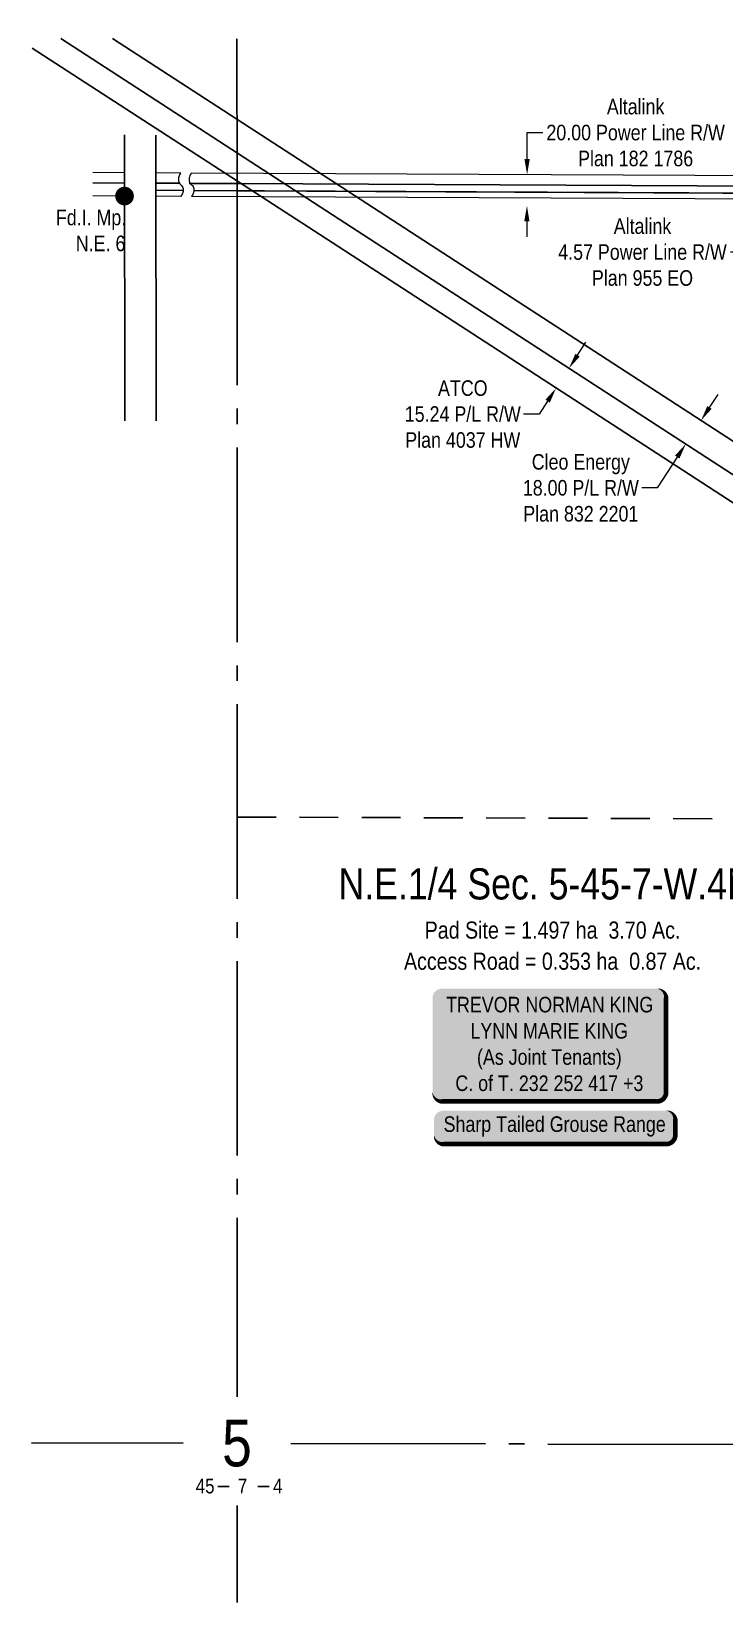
# Model space of a CAD drawing. Extents: x 500903 to 503272, y 5855561 to 5857701.
# Drawn here: x 500980 to 501425, y 5855564 to 5856573 of the extents above; entities that cross this region are included whole.
import ezdxf
from ezdxf.enums import TextEntityAlignment as Align

# ---------------------------------------------------------------- set-up
doc = ezdxf.new("R2010")
doc.units = 0
doc.header["$LTSCALE"] = 5
doc.linetypes.add('foc-LSD', pattern=[8, 5, -3])
doc.linetypes.add('foc-QUARTERLINE', pattern=[33, 25, -3, 2, -3])
for name, color, linetype in [('10', 1, 'Continuous'), ('9', 3, 'Continuous'), ('AS-OWNER', 7, 'Continuous'), ('AS-POWER', 104, 'foc-POWER'), ('AS-WILDLIFE-BLOCK', 131, 'Continuous'), ('C-SYMBOL', 7, 'Continuous'), ('F-RW', 190, 'Continuous'), ('L-AREAREQUIRED', 7, 'Continuous'), ('L-AREAWORK', 5, 'Continuous'), ('L-MON', 1, 'Continuous'), ('L-SEC', 7, 'Continuous'), ('L-SECLBL', 7, 'Continuous'), ('L-SECQ', 8, 'foc-QUARTERLINE'), ('L-SECTION-LSD', 7, 'foc-LSD')]:
    doc.layers.add(name, color=color, linetype=linetype)
doc.layers.add('F-RW-T', color=190, linetype='Continuous', lineweight=9)
doc.styles.add('100L', font='ARIALN.TTF', dxfattribs={"height": 11})
doc.styles.add('175L', font='ARIALN.TTF', dxfattribs={"height": 20})
doc.styles.add('80', font='ARIALN.TTF', dxfattribs={"height": 10})
doc.styles.add('80CG', font='ARIALN.TTF', dxfattribs={"height": 10})
doc.styles.add('80L', font='ARIALN.TTF', dxfattribs={"height": 10})
doc.styles.add('foc-LtypeFont', font='ARIALN.TTF', dxfattribs={"height": 7.35})
doc.styles.add('SIMPLEX', font='ARIALN.TTF')
doc.linetypes.add('foc-POWER', pattern='A,6,-1,["P",foc-LtypeFont,S=0.2,R=0,X=-0.625,Y=-0.75],-1.24,4', length=12.24)
doc.dimstyles.new('Compass 5 000', dxfattribs={"dimscale": 5, "dimtxt": 9, "dimasz": 2, "dimexe": 0.2, "dimexo": 0.0625, "dimgap": 0.5, "dimtad": 0, "dimtih": 1, "dimtoh": 1, "dimzin": 0, "dimdsep": 46, "dimtxsty": '80CG', "dimcen": 0.1, "dimse1": 1, "dimse2": 1, "dimclrd": 256, "dimclrt": 256, "dimaunit": 1, "dimadec": 4, "dimazin": 0, "dimtfac": 0.06, "dimtofl": 0, "dimtmove": 0, "dimatfit": 1, "dimfxl": 0.2, "dimtolj": 1, "dimtzin": 0, "dimlwd": -1, "dimarcsym": 0})

# ---------------------------------------------------------------- blocks, each defined once
blk = doc.blocks.new('*U454')
h = blk.add_hatch(color=59)
edge = h.paths.add_edge_path()
edge.add_line((-69, -37), (69, -37))
edge.add_arc((69, -31), 6, 270, 360)
edge.add_line((75, -31), (75, 29.5))
edge.add_arc((69, 29.5), 6, 0, 90)
edge.add_line((69, 35.5), (-69, 35.5))
edge.add_arc((-69, 29.5), 6, 90, 180)
edge.add_line((-75, 29.5), (-75, -31))
edge.add_arc((-69, -31), 6, 180, 270)
at = {"color": 1, "flags": 128}
blk.add_lwpolyline([(-69, -37, 3, 3, 0), (69, -37, 3, 3, 0.414214), (75, -31, 3, 3, 0), (75, 29.5, 3, 0, 0.414214), (69, 35.5, 0, 0, 0), (-69, 35.5, 0, 0, 0.414214), (-75, 29.5, 0, 0, 0), (-75, -31, 0, 3, 0.414214)], format="xyseb", close=True, dxfattribs=at)
blk.add_lwpolyline([(-43.2, -26.2, 0, 7.5, 0), (0, 0, 0, 0, 0)], format="xyseb", dxfattribs=at)
at = {"color": 1, "style": '80'}
blk.add_attdef('ENTER_TEXT_001', (-36, -5), '', height=10, dxfattribs=at)
blk = doc.blocks.new('*U456')
h = blk.add_hatch(color=255)
edge = h.paths.add_edge_path()
edge.add_line((-71.5, -11.5), (71.5, -11.5))
edge.add_arc((71.5, -5.5), 6, 270, 360)
edge.add_line((77.5, -5.5), (77.5, 4))
edge.add_arc((71.5, 4), 6, 0, 90)
edge.add_line((71.5, 10), (-71.5, 10))
edge.add_arc((-71.5, 4), 6, 90, 180)
edge.add_line((-77.5, 4), (-77.5, -5.5))
edge.add_arc((-71.5, -5.5), 6, 180, 270)
at = {"color": 131, "flags": 128}
blk.add_lwpolyline([(-71.5, -11.5, 3, 3, 0), (71.5, -11.5, 3, 3, 0.414214), (77.5, -5.5, 3, 3, 0), (77.5, 4, 3, 0, 0.414214), (71.5, 10, 0, 0, 0), (-71.5, 10, 0, 0, 0.414214), (-77.5, 4, 0, 0, 0), (-77.5, -5.5, 0, 3, 0.414214)], format="xyseb", close=True, dxfattribs=at)
at = {"color": 131, "style": '80'}
blk.add_attdef('ENTER_TEXT_001', (-36, -5), '', height=10, dxfattribs=at)
blk = doc.blocks.new('*D457')
at = {"layer": 'F-RW-T', "transparency": 16777216}
for p, q in [((501331, 5856365.3), (501336.4, 5856373.7)), ((501311.8, 5856335.7), (501306.3, 5856327.4)), ((501306.3, 5856327.4), (501296.3, 5856327.4))]:
    blk.add_line(p, q, dxfattribs=at)
for points in [[(501329.6, 5856366.2), (501332.4, 5856364.4), (501325.5, 5856356.9)], [(501310.4, 5856336.7), (501313.2, 5856334.8), (501317.2, 5856344.1)]]:
    blk.add_solid(points, dxfattribs=at)
at = {"layer": 'F-RW-T', "transparency": 16777216, "insert": (501257.3, 5856327.4), "char_height": 10, "attachment_point": 5, "style": '80CG'}
blk.add_mtext('\\A1;ATCO\\P15.24 P/L R/W^JPlan 4037 HW', dxfattribs=at)
blk = doc.blocks.new('*D458')
at = {"layer": 'F-RW-T', "transparency": 16777216}
for p, q in [((501415.7, 5856331.7), (501421.2, 5856340.1)), ((501395, 5856299.8), (501382.2, 5856280)), ((501382.2, 5856280), (501372.2, 5856280))]:
    blk.add_line(p, q, dxfattribs=at)
for points in [[(501414.3, 5856332.6), (501417.1, 5856330.8), (501410.3, 5856323.3)], [(501393.6, 5856300.8), (501396.4, 5856298.9), (501400.5, 5856308.2)]]:
    blk.add_solid(points, dxfattribs=at)
at = {"layer": 'F-RW-T', "transparency": 16777216, "insert": (501333.1, 5856280), "char_height": 10, "attachment_point": 5, "style": '80CG'}
blk.add_mtext('\\A1;Cleo Energy\\P18.00 P/L R/W\\PPlan 832 2201', dxfattribs=at)
blk = doc.blocks.new('*D459')
at = {"layer": 'F-RW-T', "transparency": 16777216}
for p, q in [((501439.5, 5856483.9), (501439.5, 5856493.9)), ((501439.4, 5856459.4), (501439.2, 5856431.5)), ((501439.2, 5856431.5), (501429.2, 5856431.5))]:
    blk.add_line(p, q, dxfattribs=at)
for points in [[(501437.8, 5856483.9), (501441.2, 5856483.9), (501439.4, 5856473.9)], [(501437.7, 5856459.4), (501441, 5856459.4), (501439.4, 5856469.4)]]:
    blk.add_solid(points, dxfattribs=at)
at = {"layer": 'F-RW-T', "transparency": 16777216, "insert": (501372.7, 5856431.5), "char_height": 10, "attachment_point": 5, "style": '80CG'}
blk.add_mtext('\\A1;Altalink\\P4.57 Power Line R/W\\PPlan 955 EO', dxfattribs=at)
blk = doc.blocks.new('*D460')
at = {"layer": 'F-RW-T', "transparency": 16777216}
for p, q in [((501298.6, 5856491.3), (501298.7, 5856508.3)), ((501298.7, 5856508.3), (501308.7, 5856508.3)), ((501298.4, 5856451.4), (501298.4, 5856441.4))]:
    blk.add_line(p, q, dxfattribs=at)
for points in [[(501296.9, 5856491.3), (501300.3, 5856491.3), (501298.6, 5856481.3)], [(501296.8, 5856451.4), (501300.1, 5856451.4), (501298.5, 5856461.4)]]:
    blk.add_solid(points, dxfattribs=at)
at = {"layer": 'F-RW-T', "transparency": 16777216, "insert": (501368.3, 5856508.3), "char_height": 10, "attachment_point": 5, "style": '80CG'}
blk.add_mtext('\\A1;Altalink\\P20.00 Power Line R/W\\PPlan 182 1786', dxfattribs=at)
blk = doc.blocks.new('L-SECLBL')
at = {"layer": '9', "color": 7}
for p, q in [((-5.1, -27.8), (-12.3, -27.8)), ((20.7, -27.8), (13.5, -27.8))]:
    blk.add_line(p, q, dxfattribs=at)
at = {"layer": '10', "color": 2, "style": 'SIMPLEX'}
blk.add_attdef('SEC', text='', height=30, dxfattribs=at).set_placement((0, 0), align=Align.MIDDLE)
at = {"layer": '10', "color": 5, "style": '80L'}
blk.add_attdef('TWP', text='', height=9.5, dxfattribs=at).set_placement((-14.4, -27.4), align=Align.MIDDLE_RIGHT)
blk.add_attdef('RGE', text='', height=9.5, dxfattribs=at).set_placement((3.6, -27.4), align=Align.MIDDLE_CENTER)
blk.add_attdef('MER', text='', height=9.5, dxfattribs=at).set_placement((23.2, -27.4), align=Align.MIDDLE_LEFT)
blk = doc.blocks.new('fdia')
at = {"color": 255, "const_width": 1}
blk.add_lwpolyline([(-0.5, 0, 1), (0.5, 0, 1)], format="xyb", close=True, dxfattribs=at)
blk = doc.blocks.new('Fdiaa')
blk.add_blockref('fdia', (0, 0))
blk = doc.blocks.new('fdib')
at = {"color": 1, "const_width": 1.6}
blk.add_lwpolyline([(-0.4, 0, 1), (0.4, 0, 1)], format="xyb", close=True, dxfattribs=at)
at = {"color": 1}
blk.add_circle((0, 0), 0.8, dxfattribs=at)
blk = doc.blocks.new('Fdibb')
blk.add_blockref('fdib', (0, 0))
blk = doc.blocks.new('fdicc')
for name in ['Fdibb', 'Fdiaa']:
    blk.add_blockref(name, (0, 0))
blk = doc.blocks.new('FDI')
blk.add_blockref('fdicc', (0, 0))

msp = doc.modelspace()

# ---------------------------------------------------------------- linework, layer by layer
at = {"layer": 'AS-POWER'}
for p, q in [((501035.816, 5856471.369), (501040.093, 5856471.347)), ((501060.2, 5856471.248), (501077.806, 5856471.161)), ((501084.6, 5856471.127), (501914.484, 5856467.02))]:
    msp.add_line(p, q, dxfattribs=at)
at = {"layer": 'F-RW', "flags": 128}
for points in [[(500999.137, 5856568.85), (501173.736, 5856455.52), (501914.183, 5855974.517), (501914.171, 5855956.36), (501165.443, 5856442.744), (500980.778, 5856562.607)], [(501032.298, 5856568.774), (501183.531, 5856470.611), (501914.148, 5855995.993), (501914.183, 5855974.517), (501173.736, 5856455.52), (500999.137, 5856568.85)]]:
    msp.add_lwpolyline(points, dxfattribs=at)
at = {"layer": 'F-RW'}
for points in [[(501040.088, 5856475.921), (501019.83, 5856476.024)], [(501035.816, 5856471.367), (501040.093, 5856471.345)], [(501075.383, 5856475.742), (501060.195, 5856475.819)], [(501060.2, 5856471.246), (501077.806, 5856471.158)], [(501084.648, 5856471.124), (501112.33, 5856470.986), (501914.484, 5856467.02), (501914.483, 5856471.588), (501112.353, 5856475.554), (501081.71, 5856475.71)]]:
    msp.add_lwpolyline(points, dxfattribs=at)
at = {"layer": 'F-RW-T', "flags": 128}
for points in [[(501040.08, 5856482.529), (501019.822, 5856482.627)], [(501076.253, 5856482.355), (501060.187, 5856482.432)], [(501914.475, 5856478.315), (501083.135, 5856482.322)], [(501040.098, 5856467.537), (501019.84, 5856467.634)], [(501076.181, 5856467.363), (501060.205, 5856467.44)], [(501914.402, 5856463.323), (501083.063, 5856467.329)]]:
    msp.add_lwpolyline(points, dxfattribs=at)
at = {"layer": 'F-RW-T'}
msp.add_lwpolyline([(501076.253, 5856482.355, 0.09819619), (501074.895, 5856479.822, 0.11502491), (501074.73, 5856477.365, 0.18910183), (501076.217, 5856474.859, -0.18910183), (501077.704, 5856472.353, -0.11502491), (501077.539, 5856469.896, -0.09819619), (501076.181, 5856467.363)], format="xyb", dxfattribs=at)
at = {"layer": 'F-RW-T', "flags": 128}
msp.add_lwpolyline([(501083.135, 5856482.322, 0.09819619), (501081.777, 5856479.788, 0.11502491), (501081.612, 5856477.332, 0.18910183), (501083.099, 5856474.826, -0.18910183), (501084.586, 5856472.32, -0.11502491), (501084.421, 5856469.863, -0.09819619), (501083.063, 5856467.329)], format="xyb", dxfattribs=at)
at = {"layer": 'L-SEC'}
for p, q in [((501040.271, 5856323.036), (501040.051, 5856506.828)), ((501060.378, 5856323.06), (501060.158, 5856506.663)), ((501035.816, 5856471.355), (501040.093, 5856471.335)), ((501060.2, 5856471.238), (501077.805, 5856471.153)), ((501084.599, 5856471.12), (501112.33, 5856470.986)), ((501914.484, 5856467.02), (501112.33, 5856470.986))]:
    msp.add_line(p, q, dxfattribs=at)
at = {"layer": 'L-SECQ'}
for p, q in [((501112.288, 5856568.591), (501112.33, 5856470.986)), ((501112.33, 5856470.986), (501112.434, 5855696.02)), ((500980.325, 5855666.347), (501077.69, 5855666.132)), ((501146.931, 5855665.979), (501913.993, 5855664.288)), ((501112.443, 5855626.055), (501112.452, 5855563.725))]:
    msp.add_line(p, q, dxfattribs=at)
at = {"layer": 'L-SECTION-LSD'}
msp.add_line((501112.384, 5856068.521), (501914.238, 5856065.654), dxfattribs=at)

# ---------------------------------------------------------------- block references
at = {"layer": 'AS-OWNER', "color": 4}
ref = msp.add_blockref('*U454', (501312.895, 5855922.717), dxfattribs=at)
ref.add_attrib('ENTER_TEXT_001', 'TREVOR NORMAN KING', (501246.596, 5855942.976), dxfattribs={"layer": '0', "color": 1, "height": 10, "style": '80'})
ref.add_attrib('ENTER_TEXT_002', 'LYNN MARIE KING', (501262.234, 5855926.132), dxfattribs={"layer": '0', "color": 1, "height": 10, "style": '80'})
ref.add_attrib('ENTER_TEXT_003', '(As Joint Tenants)', (501266.415, 5855909.295), dxfattribs={"layer": '0', "color": 1, "height": 10, "style": '80'})
ref.add_attrib('ENTER_TEXT_004', 'C. of T. 232 252 417 +3', (501252.541, 5855892.451), dxfattribs={"layer": '0', "color": 1, "height": 10, "style": '80'})
at = {"layer": 'AS-WILDLIFE-BLOCK', "color": 4}
ref = msp.add_blockref('*U456', (501316.318, 5855869.801), dxfattribs=at)
ref.add_attrib('ENTER_TEXT_001', 'Sharp Tailed Grouse Range', (501244.985, 5855866.183), dxfattribs={"layer": '0', "color": 131, "height": 10, "style": '80'})
at = {"layer": 'L-MON', "xscale": 4.997485000000037, "yscale": 4.997485000000037, "zscale": 4.997485000000037}
msp.add_blockref('FDI', (501040.098, 5856467.537), dxfattribs=at)
at = {"layer": 'L-SECLBL', "xscale": 0.999497, "yscale": 0.999497, "zscale": 0.999497}
msp.add_blockref('L-SECLBL', (501112.299, 5855666.035), dxfattribs=at).add_auto_attribs({'SEC': '5', 'TWP': '45', 'RGE': '7', 'MER': '4'})

# ---------------------------------------------------------------- texts
at = {"layer": 'C-SYMBOL', "color": 3, "style": '175L'}
msp.add_text('N.E.1/4 Sec. 5-45-7-W.4M.', height=19.98994, dxfattribs=at).set_placement((501314.956, 5856009.56), align=Align.BOTTOM_CENTER)
at = {"layer": 'L-AREAREQUIRED', "color": 5, "style": '100L'}
msp.add_text('Pad Site = 1.497 ha  3.70 Ac.', height=10.99447, dxfattribs=at).set_placement((501314.956, 5855987.071), align=Align.BOTTOM_CENTER)
at = {"layer": 'L-AREAWORK', "color": 5, "style": '100L'}
msp.add_text('Access Road = 0.353 ha  0.87 Ac.', height=10.99447, dxfattribs=at).set_placement((501314.956, 5855967.082), align=Align.BOTTOM_CENTER)
at = {"layer": 'L-MON', "insert": (500995.013, 5856458.769), "char_height": 9.99497, "attachment_point": 1, "style": '80L'}
msp.add_mtext_dynamic_manual_height_columns('\\pi0.99426;Fd.I. Mp.\\P\\pi13.819;N.E. 6', width=44.23989, gutter_width=50, heights=[0], dxfattribs=at)

# ---------------------------------------------------------------- dimensions: what is measured, and where the dimension line sits
at = {"layer": 'F-RW-T'}
for base, p1, p2, angle, text, picture, middle in [((501298.467, 5856461.373), (501669.261, 5856479.497), (501669.162, 5856459.539), 269.716504, 'Altalink\\P20.00 Power Line R/W\\PPlan 182 1786', '*D460', (501368.294, 5856508.327)), ((501439.415, 5856469.369), (501525.471, 5856473.511), (501525.448, 5856468.944), 269.716705, 'Altalink\\P4.57 Power Line R/W\\PPlan 955 EO', '*D459', (501372.723, 5856431.5)), ((501317.244, 5856344.131), (501476.611, 5856258.769), (501468.313, 5856245.995), 236.991739, 'ATCO\\P15.24 P/L R/W^JPlan 4037 HW', '*D457', (501257.263, 5856327.359)), ((501410.279, 5856323.313), (501562.254, 5856203.142), (501572.051, 5856218.224), 56.991739, 'Cleo Energy\\P18.00 P/L R/W\\PPlan 832 2201', '*D458', (501333.087, 5856280.048))]:
    dim = msp.add_linear_dim(base=base, p1=p1, p2=p2, angle=angle, text=text, dimstyle='Compass 5 000', dxfattribs=at)
    dim.commit()
    dim.dimension.update_dxf_attribs({"geometry": picture, "text_midpoint": middle, "dimtype": 161})

doc.saveas('drawing.dxf')
